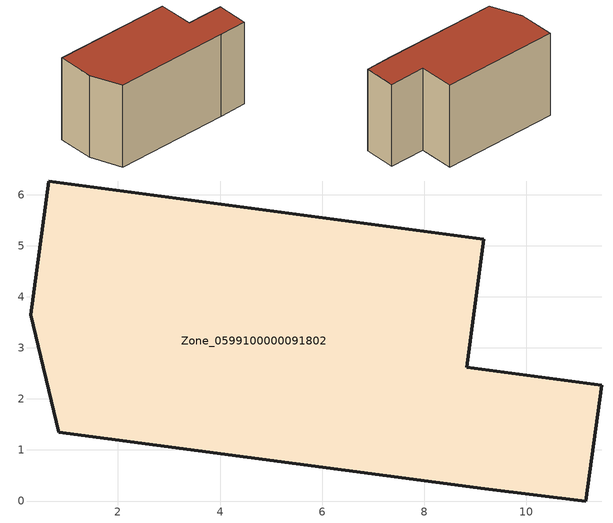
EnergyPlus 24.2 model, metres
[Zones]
Zone_0599100000091802
 floor ground (C_G): 11.16,0 9.18,0.24 0.84,1.35 0.29,3.65 0.64,6.27 9.16,5.12 8.83,2.62 11.47,2.27 z0
 wall outside (C_F): 9.18,0.24 11.16,0 11.47,2.27 8.83,2.62 9.16,5.12 0.64,6.27 0.29,3.65 0.84,1.35 9.18,0.24 z0:6.33
 roof outside (C_R): 0.29,3.65 0.84,1.35 9.18,0.24 11.16,0 11.47,2.27 8.83,2.62 9.16,5.12 0.64,6.27 z6.33
[BUILDING]
Pand.0599100000091802: North Axis=0; Terrain=City; Loads Convergence Tolerance Value=0.04; Temperature Convergence Tolerance Value=0.4; Solar Distribution=FullExterior; Maximum Number of Warmup Days=25; Minimum Number of Warmup Days=1
[Site:Location]
Rotterdam.The.Hague.AP_ZH_NLD Design_Conditions: Latitude=51.96; Longitude=4.45; Time Zone=1; Elevation=-4.5
[SITE:GROUNDTEMPERATURE:BUILDINGSURFACE]
18, 18, 18, 18, 18, 18, 18, 18, 18, 18, 18, 18
[MATERIAL] Thermal Absorptance=0.9; Solar Absorptance=0.7; Visible Absorptance=0.7
Name | Roughness | Thickness | Conductivity | Density | Specific Heat
G.TI.1946 | MediumSmooth | 0.15 | 1 | 540 | 1210
F.TI.1946 | Rough | 0.3 | 0.857143 | 1920 | 840
R.TI.1946 | MediumRough | 0.2 | 0.1 | 1500 | 1000
[CONSTRUCTION]
C_G: G.TI.1946
C_F: F.TI.1946
C_R: R.TI.1946
[ZONE]
Zone_0599100000091802: Type=1; Multiplier=1; Ceiling Height=Autocalculate; Volume=Autocalculate; Floor Area=autocalculate; Part of Total Floor Area=Yes
[ZONEINFILTRATION:DESIGNFLOWRATE]
Infil_Zone_0599100000091802: Zone or ZoneList or Space or SpaceList=Zone_0599100000091802; Schedule=AlwaysOn; Design Flow Rate Calculation Method=Flow/Area; Flow Rate per Floor Area=0.003; Constant Term Coefficient=1; Temperature Term Coefficient=0; Velocity Term Coefficient=0; Velocity Squared Term Coefficient=0
[HVACTEMPLATE:ZONE:IDEALLOADSAIRSYSTEM]
Zone_0599100000091802: Maximum Heating Supply Air Temperature=50; Minimum Cooling Supply Air Temperature=13; Maximum Heating Supply Air Humidity Ratio=0.0156; Minimum Cooling Supply Air Humidity Ratio=0.0077; Heating Limit=NoLimit; Cooling Limit=NoLimit; Dehumidification Control Type=ConstantSensibleHeatRatio; Cooling Sensible Heat Ratio=0.7; Dehumidification Setpoint=60; Humidification Control Type=None; Humidification Setpoint=30; Outdoor Air Method=None; Outdoor Air Flow Rate per Person=0.00944; Outdoor Air Flow Rate per Zone Floor Area=0; Outdoor Air Flow Rate per Zone=0; Demand Controlled Ventilation Type=None; Outdoor Air Economizer Type=NoEconomizer; Heat Recovery Type=None; Sensible Heat Recovery Effectiveness=0.7; Latent Heat Recovery Effectiveness=0.65
[ZONECONTROL:THERMOSTAT]
ThermostatControl_Zone_0599100000091802: Zone or ZoneList=Zone_0599100000091802; Control Type Schedule=DualSetpointControlType; Control 1=Thermostat_Zone_0599100000091802; Temperature Difference Between Cutout And Setpoint=0
[THERMOSTATSETPOINT:DUALSETPOINT]
Thermostat_Zone_0599100000091802: Heating Setpoint Temperature Schedule=HeatingSetpoint_Zone_0599100000091802; Cooling Setpoint Temperature Schedule=CoolingSetpoint_Zone_0599100000091802
[SCHEDULE:COMPACT]
HeatingSetpoint_Zone_0599100000091802: Through: 12/31, For: AllDays, Until: 24:00, 21
CoolingSetpoint_Zone_0599100000091802: Through: 12/31, For: AllDays, Until: 24:00, 24
DualSetpointControlType: Through: 12/31, For: AllDays, Until: 24:00, 4
AlwaysOn: Through: 12/31, For: AllDays, Until: 24:00, 1
